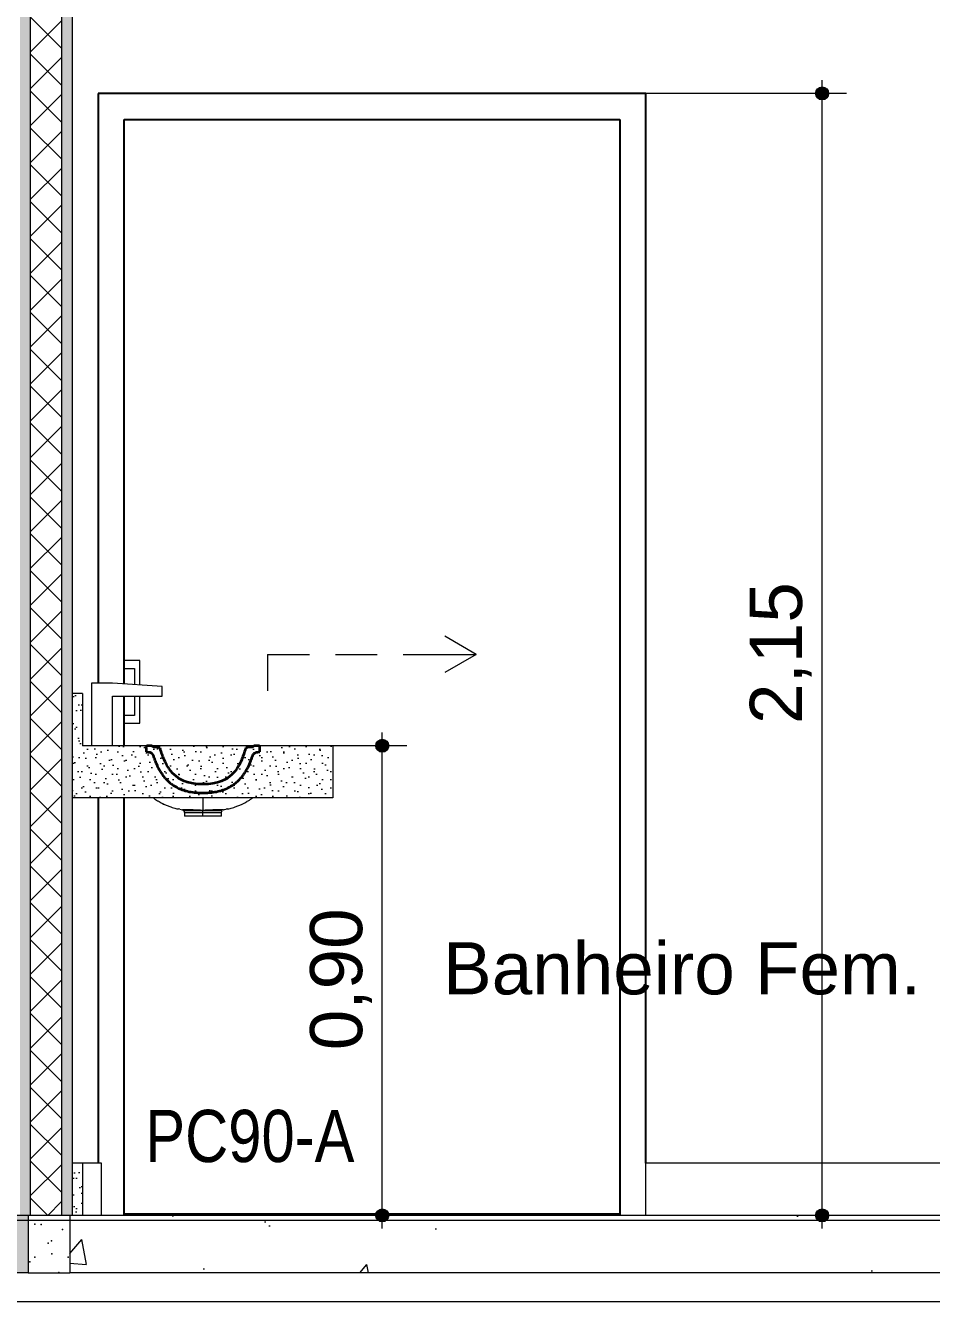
# Model space of a CAD drawing. Header units: metres. Extents: x -77 to 97, y 0 to 6.
# Drawn here: x -50.601 to -48.864, y -0.165 to 2.28 of the extents above; entities that cross this region are included whole.
import ezdxf

# ---------------------------------------------------------------- set-up
doc = ezdxf.new("R2010")
doc.units = ezdxf.units.M
doc.header["$MEASUREMENT"] = 0
for name, color, linetype, lineweight in [('0_Caneta_No__1', 7, 'Continuous', 35), ('COBERTURA-LINHAS.EXEC_Caneta_No__241', 7, 'Continuous', 13), ('LAJES.EST_Caneta_No__241', 7, 'Continuous', 13), ('LAJES.EST_Caneta_No__4', 7, 'Continuous', 20), ('LAJES.EST_Caneta_No__7', 7, 'Continuous', 13), ('LOUCAS-METAIS.ARQ_Caneta_No__1', 7, 'Continuous', 35), ('LOUCAS-METAIS.ARQ_Caneta_No__96', 252, 'Continuous', 0), ('PAREDE CONSTRUIR_Caneta_No__241', 7, 'Continuous', 13), ('PAREDE CONSTRUIR_Caneta_No__83', 84, 'Continuous', 0), ('PISO - Rodapé_Caneta_No__11', 7, 'Continuous', 5), ('Portas Archicad_Caneta_No__3', 7, 'Continuous', 25), ('Portas Archicad_Caneta_No__98', 7, 'Continuous', 0)]:
    doc.layers.add(name, color=color, linetype=linetype, lineweight=lineweight)
for name, color, linetype in [('COBERTURA-LINHAS.EXEC', 7, 'Continuous'), ('COTAS CORTE', 7, 'Continuous'), ('PAREDE CONSTRUIR', 7, 'Continuous')]:
    doc.layers.add(name, color=color, linetype=linetype)
for name, color, linetype, lineweight, true_color in [('COTAS CORTE_Caneta_No__25', 7, 'Continuous', 13, 0x982312), ('LAJES.EST_Caneta_No__16', 7, 'Continuous', 0, 0xc9c9c9), ('LAJES.EST_Caneta_No__254', 7, 'Continuous', 0, 0xd1c9ad), ('LAJES.EST_Caneta_No__97', 7, 'Continuous', 5, 0x6b6b6b), ('LOUCAS-METAIS.ARQ_Caneta_No__97', 7, 'Continuous', 5, 0x6b6b6b), ('PISO - Rodapé_Caneta_No__97', 7, 'Continuous', 5, 0x6b6b6b), ('Portas Archicad_Caneta_No__97', 7, 'Continuous', 5, 0x6b6b6b)]:
    doc.layers.add(name, color=color, linetype=linetype, lineweight=lineweight, true_color=true_color)
doc.styles.add('ESTILO_GERADO_1', font='arial.ttf')
doc.styles.add('ESTILO_GERADO_2', font='ARIALN.TTF')
doc.dimstyles.new('ESTILO_GERADO__6', dxfattribs={"dimtxt": 0.1, "dimasz": 0.0475, "dimexe": 0.18, "dimexo": 1.849209, "dimgap": 0, "dimtad": 1, "dimzin": 0, "dimdsep": 46, "dimtxsty": 'ESTILO_GERADO_1', "dimblk": 'ARROWHEAD_11', "dimblk1": 'ARROWHEAD_11', "dimblk2": 'ARROWHEAD_11', "dimcen": 0.09, "dimclrd": 256, "dimclre": 256, "dimclrt": 256, "dimadec": 0, "dimazin": 0, "dimtfac": 1, "dimtdec": 4, "dimtmove": 0, "dimatfit": 3, "dimfxl": 0, "dimtolj": 1, "dimtzin": 0, "dimarcsym": 0})
doc.dimstyles.new('ESTILO_GERADO__7', dxfattribs={"dimtxt": 0.1, "dimasz": 0.0475, "dimexe": 0.18, "dimexo": 0.479633, "dimgap": 0, "dimtad": 1, "dimzin": 0, "dimdsep": 46, "dimtxsty": 'ESTILO_GERADO_1', "dimblk": 'ARROWHEAD_11', "dimblk1": 'ARROWHEAD_11', "dimblk2": 'ARROWHEAD_11', "dimcen": 0.09, "dimclrd": 256, "dimclre": 256, "dimclrt": 256, "dimadec": 0, "dimazin": 0, "dimtfac": 1, "dimtdec": 4, "dimtmove": 0, "dimatfit": 3, "dimfxl": 0, "dimtolj": 1, "dimtzin": 0, "dimarcsym": 0})
pattern_1 = [(45, (0, 0.5), (-0.159099, 0.159099), [0, -0.15, 0, -0.225]), (110, (0.5, 0.5), (0.21143084, 0.0769545), [0, -0.11, 0, -0.19])]
pattern_2 = [(50, (0, 0), (-0.546554, 0.0478173), [0.05715, -0.62865]), (355, (0, 0), (-0.1057303, 0.5731705), [0.04572, -0.5029218]), (100.4514, (0.04555, -0.004), (0.4408237, 0.5253533), [0.04857, -0.5342707]), (46.1842, (0, 0.1524), (-0.813237, 0.126127), [0.085725, -0.942975]), (96.6356, (0.0678, 0.1419), (0.712212, 0.742278), [0.072855, -0.801407]), (351.1842, (0, 0.1524), (0.712212, 0.742278), [0.06858, -0.754379]), (21, (0.0762, 0.1143), (-0.4548432, 0.3067956), [0.05715, -0.62865]), (326, (0.0762, 0.1143), (0.185406, 0.552564), [0.04572, -0.50292]), (71.4514, (0.1141, 0.08873), (0.6402493, 0.2457683), [0.04857, -0.53427]), (37.5, (0, 0), (0.0092658, 0.2536651), [0, -0.496824, 0, -0.51054, 0, -0.504825]), (7.5, (0, 0), (0.200459, 0.3005417), [0, -0.291084, 0, -0.485394, 0, -0.192405]), (327.5, (-0.16993, 0), (-0.4067718, 0.01718623), [0, -0.1905, 0, -0.59436, 0, -0.78867]), (317.5, (-0.24613, 0), (0.4443875, 0.0762795), [0, -0.24765, 0, -0.394716, 0, -0.56007])]
pattern_3 = [(45, (0, 0.05), (-0.015909903, 0.015909903), [0, -0.015, 0, -0.0225]), (110, (0.05, 0.05), (0.021143084, 0.007695453), [0, -0.011, 0, -0.019])]

# ---------------------------------------------------------------- blocks, each defined once
blk = doc.blocks.new('*D23')
at = {"layer": 'COTAS CORTE_Caneta_No__25', "linetype": 'Continuous', "lineweight": 13, "true_color": 0x982312}
for points in [[(-51.3896, 3.7), (-51.3887, 3.6952), (-51.386, 3.6912), (-51.3819, 3.6885), (-51.3771, 3.6875), (-51.3724, 3.6885), (-51.3683, 3.6912), (-51.3656, 3.6952), (-51.3646, 3.7), (-51.3656, 3.7048), (-51.3683, 3.7088), (-51.3724, 3.7115), (-51.3771, 3.7125), (-51.3819, 3.7115), (-51.386, 3.7088), (-51.3887, 3.7048)], [(-51.3896, 0), (-51.3887, -0.0048), (-51.386, -0.0088), (-51.3819, -0.0115), (-51.3771, -0.0125), (-51.3724, -0.0115), (-51.3683, -0.0088), (-51.3656, -0.0048), (-51.3646, 0), (-51.3656, 0.0048), (-51.3683, 0.0088), (-51.3724, 0.0115), (-51.3771, 0.0125), (-51.3819, 0.0115), (-51.386, 0.0088), (-51.3887, 0.0048)]]:
    blk.add_hatch(color=24, dxfattribs=at).paths.add_polyline_path(points)
at = {"layer": 'COTAS CORTE_Caneta_No__25', "color": 24, "linetype": 'Continuous', "lineweight": 13, "true_color": 0x982312}
for p, q in [((-51.3896, 3.7), (-51.424, 3.7)), ((-49.5279, 3.7), (-51.3646, 3.7)), ((-51.3771, 0.0125), (-51.3771, 3.6875)), ((-51.3896, 0), (-53.2264, 0)), ((-51.3303, 0), (-51.3646, 0)), ((-51.3771, -0.025), (-51.3771, -0.0125))]:
    blk.add_line(p, q, dxfattribs=at)
for centre in [(-51.3771, 3.7), (-51.3771, 0)]:
    blk.add_circle(centre, 0.0125, dxfattribs=at)
at = {"layer": 'COTAS CORTE_Caneta_No__25', "color": 24, "lineweight": 13, "true_color": 0x982312, "insert": (-51.3971, 1.7165), "char_height": 0.1, "attachment_point": 7, "rotation": 90, "style": 'ESTILO_GERADO_1'}
blk.add_mtext('\\A1;{\\pql;\\fArial|b0|i0|c0|p0;\\W1.000000;3,70}', dxfattribs=at)
blk = doc.blocks.new('ARROWHEAD_11')
at = {"color": 0, "linetype": 'Continuous', "lineweight": 0}
blk.add_line((0, 0), (-1, 0), dxfattribs=at)
at = {"color": 0, "linetype": 'Continuous', "lineweight": 0, "const_width": 0.25, "flags": 128}
blk.add_lwpolyline([(-0.125, 0, 1), (0.125, 0, 1)], format="xyb", close=True, dxfattribs=at)
blk = doc.blocks.new('*D32')
at = {"layer": 'COTAS CORTE_Caneta_No__25', "linetype": 'Continuous', "lineweight": 13, "true_color": 0x982312}
for points in [[(-49.0863, 2.15), (-49.0854, 2.1452), (-49.0827, 2.1412), (-49.0786, 2.1385), (-49.0738, 2.1375), (-49.069, 2.1385), (-49.065, 2.1412), (-49.0623, 2.1452), (-49.0613, 2.15), (-49.0623, 2.1548), (-49.065, 2.1588), (-49.069, 2.1615), (-49.0738, 2.1625), (-49.0786, 2.1615), (-49.0827, 2.1588), (-49.0854, 2.1548)], [(-49.0863, 0), (-49.0854, -0.0048), (-49.0827, -0.0088), (-49.0786, -0.0115), (-49.0738, -0.0125), (-49.069, -0.0115), (-49.065, -0.0088), (-49.0623, -0.0048), (-49.0613, 0), (-49.0623, 0.0048), (-49.065, 0.0088), (-49.069, 0.0115), (-49.0738, 0.0125), (-49.0786, 0.0115), (-49.0827, 0.0088), (-49.0854, 0.0048)]]:
    blk.add_hatch(color=24, dxfattribs=at).paths.add_polyline_path(points)
at = {"layer": 'COTAS CORTE_Caneta_No__25', "color": 24, "linetype": 'Continuous', "lineweight": 13, "true_color": 0x982312}
for p, q in [((-49.0738, 2.1625), (-49.0738, 2.175)), ((-49.0863, 2.15), (-49.5535, 2.15)), ((-49.0738, 0.0125), (-49.0738, 2.1375)), ((-49.0269, 2.15), (-49.0613, 2.15)), ((-49.0863, 0), (-49.5535, 0)), ((-49.0269, 0), (-49.0613, 0)), ((-49.0738, -0.025), (-49.0738, -0.0125))]:
    blk.add_line(p, q, dxfattribs=at)
for centre in [(-49.0738, 2.15), (-49.0738, 0)]:
    blk.add_circle(centre, 0.0125, dxfattribs=at)
at = {"layer": 'COTAS CORTE_Caneta_No__25', "color": 24, "lineweight": 13, "true_color": 0x982312, "insert": (-49.0938, 0.9415), "char_height": 0.1, "attachment_point": 7, "rotation": 90, "style": 'ESTILO_GERADO_1'}
blk.add_mtext('\\A1;{\\pql;\\fArial|b0|i0|c0|p0;\\W1.000000;2,15}', dxfattribs=at)
blk = doc.blocks.new('*D33')
at = {"layer": 'COTAS CORTE_Caneta_No__25', "linetype": 'Continuous', "lineweight": 13, "true_color": 0x982312}
for points in [[(-49.9294, 0.9), (-49.9284, 0.8952), (-49.9257, 0.8912), (-49.9217, 0.8885), (-49.9169, 0.8875), (-49.9121, 0.8885), (-49.908, 0.8912), (-49.9053, 0.8952), (-49.9044, 0.9), (-49.9053, 0.9048), (-49.908, 0.9088), (-49.9121, 0.9115), (-49.9169, 0.9125), (-49.9217, 0.9115), (-49.9257, 0.9088), (-49.9284, 0.9048)], [(-49.9294, 0), (-49.9284, -0.0048), (-49.9257, -0.0088), (-49.9217, -0.0115), (-49.9169, -0.0125), (-49.9121, -0.0115), (-49.908, -0.0088), (-49.9053, -0.0048), (-49.9044, 0), (-49.9053, 0.0048), (-49.908, 0.0088), (-49.9121, 0.0115), (-49.9169, 0.0125), (-49.9217, 0.0115), (-49.9257, 0.0088), (-49.9284, 0.0048)]]:
    blk.add_hatch(color=24, dxfattribs=at).paths.add_polyline_path(points)
at = {"layer": 'COTAS CORTE_Caneta_No__25', "color": 24, "linetype": 'Continuous', "lineweight": 13, "true_color": 0x982312}
for p, q in [((-49.9169, 0.9125), (-49.9169, 0.925)), ((-49.9294, 0.9), (-50.3965, 0.9)), ((-49.9169, 0.0125), (-49.9169, 0.8875)), ((-49.87, 0.9), (-49.9044, 0.9)), ((-49.9294, 0), (-50.3965, 0)), ((-49.87, 0), (-49.9044, 0)), ((-49.9169, -0.025), (-49.9169, -0.0125))]:
    blk.add_line(p, q, dxfattribs=at)
for centre in [(-49.9169, 0.9), (-49.9169, 0)]:
    blk.add_circle(centre, 0.0125, dxfattribs=at)
at = {"layer": 'COTAS CORTE_Caneta_No__25', "color": 24, "lineweight": 13, "true_color": 0x982312, "insert": (-49.9369, 0.3165), "char_height": 0.1, "attachment_point": 7, "rotation": 90, "style": 'ESTILO_GERADO_1'}
blk.add_mtext('\\A1;{\\pql;\\fArial|b0|i0|c0|p0;\\W1.000000;0,90}', dxfattribs=at)
blk = doc.blocks.new('Rótulo_3_1', base_point=(-50.3763, 0.2205))
at = {"layer": 'COBERTURA-LINHAS.EXEC_Caneta_No__241', "color": 7, "lineweight": 13, "insert": (-50.3713, 0.2022), "char_height": 0.1, "attachment_point": 1, "style": 'ESTILO_GERADO_2'}
blk.add_mtext('\\A1;{\\pql;\\pt0,241;\\fArial Narrow|b0|i0|c0|p0;\\W1.000000;PC90-A\\fArial Narrow|b0|i0|c0|p0;\\W1.000000;\\A1{\\H.66x;\\S^  ;}\\fArial Narrow|b0|i0|c0|p0;\\W1.000000;\\fArial Narrow|b0|i0|c0|p0;\\W1.000000;\\A1{\\H.66x;\\S^  ;}\\fArial Narrow|b0|i0|c0|p0;\\W1.000000;\\fArial Narrow|b0|i0|c0|p0;\\W1.000000;\\fArial Narrow|b0|i0|c0|p0;\\W1.000000;\\fArial Narrow|b0|i0|c0|p0;\\W1.000000;\\fArial Narrow|b0|i0|c0|p0;\\W1.000000;\\fArial Narrow|b0|i0|c0|p0;\\W1.000000;\\fArial Narrow|b0|i0|c0|p0;\\W1.000000;\\A1{\\H.66x;\\S^  ;}\\fArial Narrow|b0|i0|c0|p0;\\W1.000000;\\fArial Narrow|b0|i0|c0|p0;\\W1.000000;\\A1{\\H.66x;\\S^  ;}\\fArial Narrow|b0|i0|c0|p0;\\W1.000000;\\fArial Narrow|b0|i0|c0|p0;\\W1.000000;\\fArial Narrow|b0|i0|c0|p0;\\W1.000000;\\fArial Narrow|b0|i0|c0|p0;\\W1.000000;\\fArial Narrow|b0|i0|c0|p0;\\W1.000000;\\fArial Narrow|b0|i0|c0|p0;\\W1.000000;\\fArial Narrow|b0|i0|c0|p0;\\W1.000000;\\A1{\\H.66x;\\S^  ;}\\fArial Narrow|b0|i0|c0|p0;\\W1.000000;\\fArial Narrow|b0|i0|c0|p0;\\W1.000000;\\A1{\\H.66x;\\S^  ;}\\fArial Narrow|b0|i0|c0|p0;\\W1.000000;\\fArial Narrow|b0|i0|c0|p0;\\W1.000000;\\fArial Narrow|b0|i0|c0|p0;\\W1.000000;\\fArial Narrow|b0|i0|c0|p0;\\W1.000000;\\fArial Narrow|b0|i0|c0|p0;\\W1.000000;\\fArial Narrow|b0|i0|c0|p0;\\W1.000000;\\fArial Narrow|b0|i0|c0|p0;\\W1.000000;\\A1{\\H.66x;\\S^  ;}\\fArial Narrow|b0|i0|c0|p0;\\W1.000000;\\fArial Narrow|b0|i0|c0|p0;\\W1.000000;\\A1{\\H.66x;\\S^  ;}\\fArial Narrow|b0|i0|c0|p0;\\W1.000000;\\fArial Narrow|b0|i0|c0|p0;\\W1.000000;\\fArial Narrow|b0|i0|c0|p0;\\W1.000000;\\fArial Narrow|b0|i0|c0|p0;\\W1.000000;\\fArial Narrow|b0|i0|c0|p0;\\W1.000000;\\fArial Narrow|b0|i0|c0|p0;\\W1.000000;\\fArial Narrow|b0|i0|c0|p0;\\W1.000000;\\A1{\\H.66x;\\S^  ;}\\fArial Narrow|b0|i0|c0|p0;\\W1.000000;\\fArial Narrow|b0|i0|c0|p0;\\W1.000000;\\A1{\\H.66x;\\S^  ;}\\fArial Narrow|b0|i0|c0|p0;\\W1.000000;\\fArial Narrow|b0|i0|c0|p0;\\W1.000000;\\fArial Narrow|b0|i0|c0|p0;\\W1.000000;\\fArial Narrow|b0|i0|c0|p0;\\W1.000000;\\fArial Narrow|b0|i0|c0|p0;\\W1.000000;\\fArial Narrow|b0|i0|c0|p0;\\W1.000000;\\fArial Narrow|b0|i0|c0|p0;\\W1.000000;\\A1{\\H.66x;\\S^  ;}\\fArial Narrow|b0|i0|c0|p0;\\W1.000000;}', dxfattribs=at)

msp = doc.modelspace()

# ---------------------------------------------------------------- hatches: boundary and pattern name
at = {"layer": 'LAJES.EST_Caneta_No__254', "linetype": 'Continuous', "lineweight": 0, "true_color": 0xd1c9ad}
h = msp.add_hatch(dxfattribs=at)
h.set_pattern_fill('Haie_OD_0001', color=9, style=0, pattern_type=2)
h.set_pattern_definition(pattern_1)
h.paths.add_polyline_path([(-66.514, 0), (-66.514, -0.01), (-50.5957, -0.01), (-50.5957, 0)])
h = msp.add_hatch(dxfattribs=at)
h.set_pattern_fill('Haie_OD_0001', color=9, style=0, pattern_type=2)
h.set_pattern_definition(pattern_1)
h.paths.add_polyline_path([(-50.5157, 0), (-50.5157, -0.01), (-44.014, -0.01), (-44.014, 0)])
at = {"layer": 'LAJES.EST_Caneta_No__97', "linetype": 'Continuous', "lineweight": 5, "true_color": 0x6b6b6b}
h = msp.add_hatch(dxfattribs=at)
h.set_pattern_fill('AR_CONC_0001', color=251, style=0, pattern_type=2)
h.set_pattern_definition(pattern_2)
h.paths.add_polyline_path([(-66.514, -0.11), (-50.5957, -0.11), (-50.5957, -0.01), (-66.514, -0.01)])
h = msp.add_hatch(dxfattribs=at)
h.set_pattern_fill('AR_CONC_0001', color=251, style=0, pattern_type=2)
h.set_pattern_definition(pattern_2)
h.paths.add_polyline_path([(-50.5157, -0.11), (-44.014, -0.11), (-44.014, -0.01), (-50.5157, -0.01)])
at = {"layer": 'LOUCAS-METAIS.ARQ_Caneta_No__97', "linetype": 'Continuous', "lineweight": 5, "true_color": 0x6b6b6b}
h = msp.add_hatch(dxfattribs=at)
h.set_pattern_fill('cut_stone_0001', color=251, style=0, pattern_type=2)
h.set_pattern_definition(pattern_3)
h.paths.add_polyline_path([(-50.5117, 1), (-50.5117, 0.8), (-50.0117, 0.8), (-50.0117, 0.9), (-50.4917, 0.9), (-50.4917, 1)])
at = {"layer": 'PAREDE CONSTRUIR', "linetype": 'Continuous', "lineweight": 0, "true_color": 0xffffff}
for points in [[(-50.6117, 0), (-50.5917, 0), (-50.5917, 3.15), (-50.6117, 3.15)], [(-50.5317, 0), (-50.5117, 0), (-50.5117, 3.15), (-50.5317, 3.15)]]:
    msp.add_hatch(color=7, dxfattribs=at).paths.add_polyline_path(points)
at = {"layer": 'PAREDE CONSTRUIR_Caneta_No__83', "linetype": 'Continuous', "lineweight": 0}
h = msp.add_hatch(dxfattribs=at)
h.set_pattern_fill('Placomur_0001', color=84, style=0, pattern_type=2)
h.set_pattern_definition([(45, (0, 0), (-0.03535534, 0.03535534), []), (135, (0, 0), (0.03535534, 0.03535534), [])])
h.paths.add_polyline_path([(-50.5917, 3.15), (-50.5917, 0), (-50.5317, 0), (-50.5317, 3.15)])
at = {"layer": 'PISO - Rodapé_Caneta_No__97', "linetype": 'Continuous', "lineweight": 5, "true_color": 0x6b6b6b}
h = msp.add_hatch(dxfattribs=at)
h.set_pattern_fill('cut_stone_0001', color=251, style=0, pattern_type=2)
h.set_pattern_definition(pattern_3)
h.paths.add_polyline_path([(-50.5117, 0.1), (-50.5117, 0), (-50.4917, 0), (-50.4917, 0.1)])

# ---------------------------------------------------------------- linework, layer by layer
at = {"layer": 'LAJES.EST_Caneta_No__16', "color": 9, "linetype": 'Continuous', "lineweight": 0, "true_color": 0xc9c9c9}
msp.add_line((-53.814, -0.165), (-45.6136, -0.165), dxfattribs=at)
at = {"layer": 'LAJES.EST_Caneta_No__241', "color": 7, "linetype": 'Continuous', "lineweight": 13}
for p, q in [((-50.5157, -0.01), (-50.5957, -0.01)), ((-50.5957, -0.11), (-50.5157, -0.11))]:
    msp.add_line(p, q, dxfattribs=at)
at = {"layer": 'LAJES.EST_Caneta_No__4', "color": 7, "linetype": 'Continuous', "lineweight": 20}
for p, q in [((-50.5957, -0.01), (-50.5957, -0.11)), ((-50.5157, -0.01), (-50.5157, -0.11)), ((-50.5957, -0.11), (-66.514, -0.11)), ((-44.014, -0.11), (-50.5157, -0.11))]:
    msp.add_line(p, q, dxfattribs=at)
at = {"layer": 'LAJES.EST_Caneta_No__7', "color": 7, "linetype": 'Continuous', "lineweight": 13}
for p, q in [((-50.5957, 0), (-50.5957, -0.01)), ((-50.5157, 0), (-50.5157, -0.01)), ((-47.4324, 0), (-50.4917, 0)), ((-50.5957, -0.01), (-66.514, -0.01)), ((-44.014, -0.01), (-50.5157, -0.01))]:
    msp.add_line(p, q, dxfattribs=at)
at = {"layer": 'LAJES.EST_Caneta_No__7', "color": 7, "linetype": 'Continuous', "lineweight": 13, "flags": 128}
for points in [[(-50.5957, 0), (-50.6117, 0), (-50.6317, 0)], [(-50.4917, 0), (-50.5117, 0), (-50.5157, 0)]]:
    msp.add_lwpolyline(points, dxfattribs=at)
at = {"layer": 'LAJES.EST_Caneta_No__97', "color": 251, "linetype": 'Continuous', "lineweight": 5, "true_color": 0x6b6b6b}
for p in [(-50.5829, -0.0167), (-50.5706, -0.0175), (-50.5511, -0.0485), (-50.5299, -0.0273), (-50.5576, -0.0532), (-50.5924, -0.0892), (-50.5829, -0.0803), (-50.5501, -0.0738), (-50.5192, -0.0803), (-50.5371, -0.1096)]:
    msp.add_point(p, dxfattribs=at)
at = {"layer": 'LOUCAS-METAIS.ARQ_Caneta_No__1', "color": 7, "linetype": 'Continuous', "lineweight": 35}
for p, q in [((-50.3613, 0.9), (-50.3662, 0.9)), ((-50.3574, 0.8987), (-50.3574, 0.8987)), ((-50.1553, 0.9), (-50.1602, 0.9)), ((-50.3332, 0.8689), (-50.3332, 0.8689)), ((-50.173, 0.8616), (-50.173, 0.8616))]:
    msp.add_line(p, q, dxfattribs=at)
at = {"layer": 'LOUCAS-METAIS.ARQ_Caneta_No__1', "color": 7, "linetype": 'Continuous', "lineweight": 35, "flags": 128}
for points in [[(-50.3694, 0.8985), (-50.3699, 0.8973), (-50.37, 0.897), (-50.37, 0.8963), (-50.3698, 0.8952), (-50.3697, 0.894), (-50.3697, 0.8911), (-50.3698, 0.89), (-50.3698, 0.8882)], [(-50.3698, 0.8882), (-50.3676, 0.8882), (-50.3654, 0.8879), (-50.3626, 0.8874), (-50.3602, 0.886), (-50.3586, 0.885)], [(-50.3681, 0.8996), (-50.3685, 0.8993), (-50.3694, 0.8985)], [(-50.3662, 0.9), (-50.3667, 0.8999), (-50.3681, 0.8996)], [(-50.3429, 0.8951), (-50.3438, 0.8956), (-50.3453, 0.8965), (-50.3467, 0.8967), (-50.3486, 0.897), (-50.3524, 0.897), (-50.3533, 0.8971), (-50.3541, 0.8972), (-50.3554, 0.8976), (-50.3557, 0.8978), (-50.3574, 0.8987), (-50.3574, 0.8987), (-50.3582, 0.8994), (-50.3591, 0.8997), (-50.3595, 0.8998), (-50.3612, 0.9), (-50.3613, 0.9)], [(-50.3586, 0.885), (-50.3568, 0.8822), (-50.3564, 0.8817), (-50.3564, 0.8816), (-50.3562, 0.8812), (-50.3555, 0.879), (-50.3554, 0.8787), (-50.3546, 0.8765), (-50.3545, 0.8762), (-50.3537, 0.874), (-50.3536, 0.8737), (-50.3527, 0.8715), (-50.3526, 0.8712), (-50.3508, 0.8666), (-50.3507, 0.8664), (-50.3487, 0.8621), (-50.3485, 0.8616), (-50.3485, 0.8616), (-50.3462, 0.8569), (-50.3459, 0.8565), (-50.3445, 0.8539), (-50.344, 0.8531), (-50.3427, 0.8509), (-50.342, 0.8497), (-50.3408, 0.8479), (-50.3398, 0.8464), (-50.3388, 0.845), (-50.3374, 0.843), (-50.3367, 0.8421), (-50.3348, 0.8397), (-50.3345, 0.8393), (-50.3328, 0.8375), (-50.3321, 0.8366), (-50.3319, 0.8364), (-50.3295, 0.834), (-50.3287, 0.8332), (-50.3269, 0.8314), (-50.3252, 0.8301), (-50.324, 0.829), (-50.3214, 0.8269), (-50.321, 0.8266), (-50.3198, 0.8258), (-50.3179, 0.8244), (-50.3171, 0.8239), (-50.3145, 0.8223), (-50.3123, 0.821), (-50.311, 0.8203), (-50.3081, 0.8188), (-50.3073, 0.8184), (-50.3068, 0.8182), (-50.3033, 0.8167), (-50.3004, 0.8157), (-50.2992, 0.8152), (-50.2972, 0.8145), (-50.2949, 0.8138), (-50.2929, 0.8133), (-50.2903, 0.8126), (-50.287, 0.8119), (-50.2855, 0.8116), (-50.2839, 0.8113), (-50.2804, 0.8108), (-50.2772, 0.8104), (-50.2751, 0.8102), (-50.2722, 0.81), (-50.2696, 0.8098), (-50.2678, 0.8097), (-50.2639, 0.8096), (-50.262, 0.8096), (-50.2608, 0.8096), (-50.2595, 0.8096), (-50.2576, 0.8096), (-50.2537, 0.8097), (-50.2519, 0.8098), (-50.2493, 0.81), (-50.2464, 0.8102), (-50.2443, 0.8104), (-50.2411, 0.8108), (-50.2377, 0.8113), (-50.2361, 0.8116), (-50.2345, 0.8119), (-50.2313, 0.8126), (-50.2286, 0.8133), (-50.2267, 0.8138), (-50.2243, 0.8145), (-50.2223, 0.8152), (-50.2211, 0.8156), (-50.2182, 0.8167), (-50.2147, 0.8182), (-50.2142, 0.8184), (-50.2134, 0.8188), (-50.2105, 0.8203), (-50.2093, 0.821), (-50.207, 0.8223), (-50.2044, 0.8239), (-50.2036, 0.8244), (-50.2017, 0.8258), (-50.2005, 0.8266), (-50.2001, 0.8269), (-50.1975, 0.829), (-50.1963, 0.83), (-50.1947, 0.8314), (-50.1915, 0.8345), (-50.1907, 0.8353), (-50.1887, 0.8375), (-50.1871, 0.8393), (-50.1866, 0.84), (-50.1837, 0.8435), (-50.1829, 0.8447), (-50.1817, 0.8464), (-50.1806, 0.848), (-50.1797, 0.8494), (-50.1785, 0.8514), (-50.1779, 0.8524), (-50.1765, 0.8548), (-50.1762, 0.8554), (-50.1747, 0.8582), (-50.1745, 0.8585), (-50.173, 0.8616), (-50.1728, 0.8621), (-50.1715, 0.8648), (-50.1715, 0.8649), (-50.1702, 0.868), (-50.1701, 0.8682), (-50.1689, 0.8712), (-50.1688, 0.8715), (-50.1679, 0.8737), (-50.1678, 0.874), (-50.167, 0.8762), (-50.1669, 0.8765), (-50.1662, 0.8787), (-50.166, 0.879), (-50.1653, 0.8812), (-50.1652, 0.8815), (-50.1651, 0.8817), (-50.1643, 0.8829), (-50.1638, 0.8837), (-50.1629, 0.885)], [(-50.1786, 0.8951), (-50.1792, 0.8937), (-50.1795, 0.8931), (-50.18, 0.8913), (-50.1804, 0.89), (-50.1805, 0.8899), (-50.1808, 0.889), (-50.1822, 0.8845), (-50.1825, 0.8837), (-50.1841, 0.8792), (-50.1843, 0.8786), (-50.1861, 0.874), (-50.1862, 0.8737), (-50.1883, 0.8689), (-50.1883, 0.8689), (-50.1886, 0.8683), (-50.1915, 0.8628), (-50.1918, 0.8622), (-50.195, 0.8569), (-50.196, 0.8556), (-50.1991, 0.8514), (-50.2027, 0.8476), (-50.2061, 0.8439), (-50.2135, 0.838), (-50.2145, 0.8373), (-50.2156, 0.8368), (-50.2249, 0.8321), (-50.2326, 0.8294), (-50.2327, 0.8293), (-50.233, 0.8293), (-50.242, 0.8275), (-50.2509, 0.8264), (-50.2522, 0.8263), (-50.2587, 0.8262), (-50.2595, 0.8262), (-50.2608, 0.8261), (-50.262, 0.8262), (-50.2628, 0.8262), (-50.2693, 0.8263), (-50.2706, 0.8264), (-50.2795, 0.8275), (-50.2886, 0.8293), (-50.2887, 0.8293), (-50.2889, 0.8294), (-50.2966, 0.8321), (-50.3059, 0.8368), (-50.307, 0.8373), (-50.308, 0.8381), (-50.3154, 0.8439), (-50.3188, 0.8475), (-50.3224, 0.8514), (-50.3254, 0.8555), (-50.3264, 0.8569), (-50.3297, 0.8622), (-50.33, 0.8627), (-50.3329, 0.8683), (-50.3332, 0.8689), (-50.3353, 0.8737), (-50.3354, 0.874), (-50.3372, 0.8786), (-50.3374, 0.8792), (-50.339, 0.8837), (-50.3393, 0.8844), (-50.3407, 0.8889), (-50.3418, 0.8922), (-50.342, 0.8931), (-50.3421, 0.8931), (-50.3429, 0.8951)], [(-50.1602, 0.9), (-50.1605, 0.9), (-50.1609, 0.8999), (-50.1618, 0.8998), (-50.1626, 0.8996), (-50.1631, 0.8994), (-50.164, 0.8987), (-50.1641, 0.8987), (-50.1645, 0.8984), (-50.1648, 0.8983), (-50.165, 0.8982), (-50.1651, 0.8981), (-50.1652, 0.8981), (-50.1658, 0.8978), (-50.1671, 0.8973), (-50.1674, 0.8972), (-50.1679, 0.8971), (-50.1692, 0.897), (-50.1728, 0.897), (-50.1737, 0.8969), (-50.1762, 0.8965), (-50.1771, 0.896), (-50.1786, 0.8951)], [(-50.1629, 0.885), (-50.1608, 0.8863), (-50.1589, 0.8874), (-50.1561, 0.8879), (-50.1539, 0.8882), (-50.1517, 0.8882)], [(-50.1535, 0.8996), (-50.1541, 0.8997), (-50.1548, 0.8999), (-50.1553, 0.9)], [(-50.1521, 0.8985), (-50.1525, 0.8989), (-50.1535, 0.8996)], [(-50.1517, 0.8882), (-50.1517, 0.89), (-50.1519, 0.8911), (-50.1519, 0.894), (-50.1516, 0.8956), (-50.1515, 0.8961), (-50.1515, 0.897), (-50.1515, 0.8971), (-50.1521, 0.8985)]]:
    msp.add_lwpolyline(points, dxfattribs=at)
at = {"layer": 'LOUCAS-METAIS.ARQ_Caneta_No__96', "color": 252, "linetype": 'Continuous', "lineweight": 0}
for p, q in [((-50.4341, 1.02), (-50.4741, 1.02)), ((-50.4741, 1.02), (-50.4741, 0.9)), ((-50.3391, 1.0134), (-50.4341, 1.02)), ((-50.3391, 0.995), (-50.3391, 1.0134)), ((-50.4917, 1), (-50.5117, 1)), ((-50.4917, 1), (-50.4917, 0.9)), ((-50.4341, 0.9), (-50.4341, 0.995)), ((-50.4341, 0.995), (-50.3391, 0.995)), ((-50.3662, 0.9), (-50.4917, 0.9)), ((-50.1602, 0.9), (-50.3613, 0.9)), ((-50.0117, 0.9), (-50.0117, 0.8)), ((-50.3555, 0.7999), (-50.3557, 0.8)), ((-50.3555, 0.7999), (-50.355, 0.7995)), ((-50.355, 0.7995), (-50.3536, 0.7985)), ((-50.3536, 0.7985), (-50.355, 0.7995)), ((-50.3535, 0.7984), (-50.3536, 0.7985)), ((-50.3534, 0.7983), (-50.3535, 0.7984)), ((-50.3534, 0.7983), (-50.3535, 0.7984)), ((-50.3534, 0.7983), (-50.3516, 0.7971)), ((-50.3516, 0.7971), (-50.3497, 0.7958)), ((-50.3497, 0.7958), (-50.3477, 0.7945)), ((-50.3477, 0.7945), (-50.3469, 0.7941)), ((-50.3469, 0.7941), (-50.3448, 0.7928)), ((-50.3448, 0.7928), (-50.3427, 0.7916)), ((-50.3427, 0.7916), (-50.3406, 0.7905)), ((-50.3406, 0.7905), (-50.3384, 0.7893)), ((-50.3384, 0.7893), (-50.3362, 0.7882)), ((-50.3378, 0.7891), (-50.3358, 0.788)), ((-50.3362, 0.7882), (-50.3345, 0.7874)), ((-50.3345, 0.7874), (-50.3328, 0.7867)), ((-50.3328, 0.7867), (-50.3312, 0.786)), ((-50.3312, 0.786), (-50.3295, 0.7853)), ((-50.3295, 0.7853), (-50.3277, 0.7846)), ((-50.3277, 0.7846), (-50.326, 0.7839)), ((-50.326, 0.7839), (-50.3242, 0.7833)), ((-50.3242, 0.7833), (-50.3224, 0.7826)), ((-50.3224, 0.7826), (-50.3198, 0.7818)), ((-50.2608, 0.8), (-50.2608, 0.7988)), ((-50.2608, 0.7988), (-50.2608, 0.7977)), ((-50.2608, 0.7977), (-50.2608, 0.7961)), ((-50.2608, 0.7961), (-50.2608, 0.7953)), ((-50.2608, 0.7953), (-50.2608, 0.7943)), ((-50.2608, 0.7943), (-50.2608, 0.7933)), ((-50.2608, 0.7933), (-50.2608, 0.7918)), ((-50.2608, 0.7918), (-50.2608, 0.7904)), ((-50.2608, 0.7904), (-50.2608, 0.7893)), ((-50.2608, 0.7893), (-50.2608, 0.7883)), ((-50.2608, 0.7883), (-50.2608, 0.7872)), ((-50.2608, 0.7872), (-50.2608, 0.7861)), ((-50.2608, 0.7861), (-50.2608, 0.7858)), ((-50.2608, 0.7858), (-50.2608, 0.7842)), ((-50.2608, 0.7842), (-50.2608, 0.7829)), ((-50.2608, 0.7829), (-50.2608, 0.7819)), ((-50.2017, 0.7818), (-50.1991, 0.7826)), ((-50.1991, 0.7826), (-50.1973, 0.7833)), ((-50.1973, 0.7833), (-50.1956, 0.7839)), ((-50.1956, 0.7839), (-50.1938, 0.7846)), ((-50.1938, 0.7846), (-50.192, 0.7853)), ((-50.192, 0.7853), (-50.1903, 0.786)), ((-50.1903, 0.786), (-50.1887, 0.7867)), ((-50.1887, 0.7867), (-50.187, 0.7874)), ((-50.187, 0.7874), (-50.1854, 0.7882)), ((-50.1854, 0.7882), (-50.1831, 0.7893)), ((-50.1831, 0.7893), (-50.1827, 0.7895)), ((-50.1827, 0.7895), (-50.1806, 0.7906)), ((-50.1806, 0.7906), (-50.1786, 0.7917)), ((-50.1786, 0.7917), (-50.1766, 0.7929)), ((-50.1749, 0.7939), (-50.1766, 0.7929)), ((-50.1746, 0.7941), (-50.1749, 0.7939)), ((-50.1746, 0.7941), (-50.1738, 0.7945)), ((-50.1738, 0.7945), (-50.1718, 0.7958)), ((-50.1718, 0.7958), (-50.1699, 0.7971)), ((-50.1699, 0.7971), (-50.1689, 0.7978)), ((-50.1689, 0.7978), (-50.1679, 0.7985)), ((-50.1659, 0.8), (-50.1679, 0.7985)), ((-50.1659, 0.8), (-50.1679, 0.7985)), ((-50.1679, 0.7985), (-50.166, 0.7999)), ((-50.166, 0.7999), (-50.1658, 0.8)), ((-50.3198, 0.7818), (-50.3173, 0.7811)), ((-50.3173, 0.7811), (-50.3148, 0.7804)), ((-50.3148, 0.7804), (-50.3127, 0.7798)), ((-50.3127, 0.7798), (-50.3106, 0.7793)), ((-50.3106, 0.7793), (-50.3098, 0.7792)), ((-50.3098, 0.7792), (-50.3074, 0.7787)), ((-50.305, 0.7782), (-50.3074, 0.7787)), ((-50.305, 0.7782), (-50.305, 0.7782)), ((-50.305, 0.7782), (-50.3049, 0.7782)), ((-50.3049, 0.7782), (-50.3025, 0.7778)), ((-50.3025, 0.7778), (-50.3, 0.7774)), ((-50.2999, 0.7774), (-50.3, 0.7774)), ((-50.2999, 0.7774), (-50.2998, 0.7774)), ((-50.2996, 0.7774), (-50.2999, 0.7774)), ((-50.2998, 0.7774), (-50.2997, 0.7774)), ((-50.2997, 0.7774), (-50.2995, 0.7773)), ((-50.2992, 0.7774), (-50.2996, 0.7774)), ((-50.2995, 0.7773), (-50.2994, 0.7772)), ((-50.2994, 0.7772), (-50.2993, 0.7771)), ((-50.2993, 0.7771), (-50.299, 0.7767)), ((-50.2991, 0.7771), (-50.2993, 0.7771)), ((-50.2985, 0.7774), (-50.2992, 0.7774)), ((-50.2985, 0.7771), (-50.2991, 0.7771)), ((-50.299, 0.7767), (-50.2986, 0.7762)), ((-50.2986, 0.7762), (-50.2983, 0.7758)), ((-50.2978, 0.7774), (-50.2985, 0.7774)), ((-50.2976, 0.777), (-50.2985, 0.7771)), ((-50.2983, 0.7758), (-50.2979, 0.7754)), ((-50.2979, 0.7754), (-50.2976, 0.7749)), ((-50.2968, 0.7773), (-50.2978, 0.7774)), ((-50.2963, 0.777), (-50.2976, 0.777)), ((-50.2958, 0.7749), (-50.2976, 0.7749)), ((-50.2976, 0.7749), (-50.2971, 0.7743)), ((-50.2971, 0.7743), (-50.2967, 0.7736)), ((-50.2957, 0.7773), (-50.2968, 0.7773)), ((-50.2967, 0.7736), (-50.2965, 0.7729)), ((-50.2965, 0.7729), (-50.2963, 0.7721)), ((-50.2946, 0.7769), (-50.2963, 0.777)), ((-50.2963, 0.7721), (-50.2963, 0.7713)), ((-50.2958, 0.7713), (-50.2963, 0.7713)), ((-50.2963, 0.7713), (-50.2963, 0.765)), ((-50.2958, 0.765), (-50.2963, 0.765)), ((-50.2905, 0.7749), (-50.2958, 0.7749)), ((-50.2945, 0.7713), (-50.2958, 0.7713)), ((-50.2945, 0.765), (-50.2958, 0.765)), ((-50.2945, 0.7773), (-50.2957, 0.7773)), ((-50.2927, 0.7769), (-50.2946, 0.7769)), ((-50.2931, 0.7772), (-50.2945, 0.7773)), ((-50.2924, 0.7713), (-50.2945, 0.7713)), ((-50.2924, 0.765), (-50.2945, 0.765)), ((-50.2916, 0.7772), (-50.2931, 0.7772)), ((-50.2904, 0.7768), (-50.2927, 0.7769)), ((-50.2895, 0.7713), (-50.2924, 0.7713)), ((-50.2895, 0.765), (-50.2924, 0.765)), ((-50.29, 0.7771), (-50.2916, 0.7772)), ((-50.2824, 0.7749), (-50.2905, 0.7749)), ((-50.2878, 0.7767), (-50.2904, 0.7768)), ((-50.2883, 0.7771), (-50.29, 0.7771)), ((-50.2859, 0.7713), (-50.2895, 0.7713)), ((-50.2859, 0.765), (-50.2895, 0.765)), ((-50.2862, 0.777), (-50.2883, 0.7771)), ((-50.285, 0.7766), (-50.2878, 0.7767)), ((-50.2841, 0.7769), (-50.2862, 0.777)), ((-50.2816, 0.7713), (-50.2859, 0.7713)), ((-50.2816, 0.765), (-50.2859, 0.765)), ((-50.282, 0.7765), (-50.285, 0.7766)), ((-50.2819, 0.7769), (-50.2841, 0.7769)), ((-50.2721, 0.7749), (-50.2824, 0.7749)), ((-50.2788, 0.7764), (-50.282, 0.7765)), ((-50.2795, 0.7768), (-50.2819, 0.7769)), ((-50.2769, 0.7713), (-50.2816, 0.7713)), ((-50.2769, 0.765), (-50.2816, 0.765)), ((-50.2771, 0.7767), (-50.2795, 0.7768)), ((-50.2754, 0.7763), (-50.2788, 0.7764)), ((-50.2756, 0.7767), (-50.2771, 0.7767)), ((-50.2717, 0.7713), (-50.2769, 0.7713)), ((-50.2717, 0.765), (-50.2769, 0.765)), ((-50.2735, 0.7766), (-50.2756, 0.7767)), ((-50.2718, 0.7762), (-50.2754, 0.7763)), ((-50.2716, 0.7766), (-50.2735, 0.7766)), ((-50.2608, 0.7749), (-50.2721, 0.7749)), ((-50.2682, 0.7762), (-50.2718, 0.7762)), ((-50.2663, 0.7713), (-50.2717, 0.7713)), ((-50.2663, 0.765), (-50.2717, 0.765)), ((-50.2653, 0.7764), (-50.2716, 0.7766)), ((-50.2645, 0.7761), (-50.2682, 0.7762)), ((-50.2608, 0.7713), (-50.2663, 0.7713)), ((-50.2608, 0.765), (-50.2663, 0.765)), ((-50.2653, 0.7764), (-50.2608, 0.7764)), ((-50.2608, 0.7761), (-50.2645, 0.7761)), ((-50.2608, 0.7819), (-50.2608, 0.781)), ((-50.2608, 0.781), (-50.2608, 0.7801)), ((-50.2608, 0.7801), (-50.2608, 0.7795)), ((-50.2608, 0.7795), (-50.2608, 0.7794)), ((-50.2608, 0.7794), (-50.2608, 0.779)), ((-50.2608, 0.779), (-50.2608, 0.7786)), ((-50.2608, 0.7786), (-50.2608, 0.7781)), ((-50.2608, 0.7781), (-50.2608, 0.7777)), ((-50.2608, 0.7777), (-50.2608, 0.7773)), ((-50.2608, 0.7773), (-50.2608, 0.777)), ((-50.2608, 0.777), (-50.2608, 0.7767)), ((-50.2608, 0.7767), (-50.2608, 0.7766)), ((-50.2608, 0.7766), (-50.2608, 0.7765)), ((-50.2608, 0.7764), (-50.2608, 0.7763)), ((-50.2608, 0.7764), (-50.2562, 0.7764)), ((-50.2608, 0.7763), (-50.2608, 0.7762)), ((-50.2608, 0.7762), (-50.2608, 0.7761)), ((-50.2608, 0.7759), (-50.2608, 0.7761)), ((-50.2558, 0.7761), (-50.2608, 0.7761)), ((-50.2608, 0.7756), (-50.2608, 0.7759)), ((-50.2608, 0.7754), (-50.2608, 0.7756)), ((-50.2608, 0.7752), (-50.2608, 0.7754)), ((-50.2608, 0.7749), (-50.2608, 0.7752)), ((-50.2608, 0.7743), (-50.2608, 0.7749)), ((-50.2494, 0.7749), (-50.2608, 0.7749)), ((-50.2608, 0.7736), (-50.2608, 0.7743)), ((-50.2608, 0.7729), (-50.2608, 0.7736)), ((-50.2608, 0.7721), (-50.2608, 0.7729)), ((-50.2608, 0.7713), (-50.2608, 0.7721)), ((-50.2608, 0.765), (-50.2608, 0.7713)), ((-50.2552, 0.7713), (-50.2608, 0.7713)), ((-50.2552, 0.765), (-50.2608, 0.765)), ((-50.2499, 0.7766), (-50.2562, 0.7764)), ((-50.2508, 0.7762), (-50.2558, 0.7761)), ((-50.2498, 0.7713), (-50.2552, 0.7713)), ((-50.2498, 0.765), (-50.2552, 0.765)), ((-50.2461, 0.7763), (-50.2508, 0.7762)), ((-50.2487, 0.7766), (-50.2499, 0.7766)), ((-50.2446, 0.7713), (-50.2498, 0.7713)), ((-50.2446, 0.765), (-50.2498, 0.765)), ((-50.2391, 0.7749), (-50.2494, 0.7749)), ((-50.245, 0.7767), (-50.2487, 0.7766)), ((-50.2416, 0.7765), (-50.2461, 0.7763)), ((-50.2418, 0.7768), (-50.245, 0.7767)), ((-50.2399, 0.7713), (-50.2446, 0.7713)), ((-50.2399, 0.765), (-50.2446, 0.765)), ((-50.2387, 0.7769), (-50.2418, 0.7768)), ((-50.2412, 0.7765), (-50.2416, 0.7765)), ((-50.2374, 0.7766), (-50.2412, 0.7765)), ((-50.2357, 0.7713), (-50.2399, 0.7713)), ((-50.2357, 0.765), (-50.2399, 0.765)), ((-50.231, 0.7749), (-50.2391, 0.7749)), ((-50.2358, 0.777), (-50.2387, 0.7769)), ((-50.2337, 0.7767), (-50.2374, 0.7766)), ((-50.2337, 0.7767), (-50.2374, 0.7766)), ((-50.2332, 0.7771), (-50.2358, 0.777)), ((-50.232, 0.7713), (-50.2357, 0.7713)), ((-50.232, 0.765), (-50.2357, 0.765)), ((-50.2303, 0.7768), (-50.2337, 0.7767)), ((-50.231, 0.7771), (-50.2332, 0.7771)), ((-50.2291, 0.7713), (-50.232, 0.7713)), ((-50.2291, 0.765), (-50.232, 0.765)), ((-50.229, 0.7772), (-50.231, 0.7771)), ((-50.2258, 0.7749), (-50.231, 0.7749)), ((-50.2275, 0.7769), (-50.2303, 0.7768)), ((-50.227, 0.7713), (-50.2291, 0.7713)), ((-50.227, 0.765), (-50.2291, 0.765)), ((-50.2272, 0.7772), (-50.229, 0.7772)), ((-50.2284, 0.7757), (-50.2279, 0.7764)), ((-50.224, 0.7749), (-50.2284, 0.7757)), ((-50.2284, 0.7757), (-50.2258, 0.7749)), ((-50.2222, 0.7771), (-50.2279, 0.7764)), ((-50.2252, 0.777), (-50.2275, 0.7769)), ((-50.2256, 0.7773), (-50.2272, 0.7772)), ((-50.2257, 0.7713), (-50.227, 0.7713)), ((-50.2257, 0.765), (-50.227, 0.765)), ((-50.224, 0.7749), (-50.2258, 0.7749)), ((-50.2253, 0.7713), (-50.2257, 0.7713)), ((-50.2253, 0.765), (-50.2257, 0.765)), ((-50.2247, 0.7773), (-50.2256, 0.7773)), ((-50.2253, 0.7713), (-50.2252, 0.7721)), ((-50.2253, 0.765), (-50.2253, 0.7713)), ((-50.2236, 0.777), (-50.2252, 0.777)), ((-50.2252, 0.7721), (-50.225, 0.7729)), ((-50.225, 0.7729), (-50.2248, 0.7736)), ((-50.2248, 0.7736), (-50.2244, 0.7743)), ((-50.2239, 0.7774), (-50.2247, 0.7773)), ((-50.2244, 0.7743), (-50.224, 0.7749)), ((-50.2232, 0.7774), (-50.2239, 0.7774)), ((-50.2225, 0.7771), (-50.2236, 0.777)), ((-50.2226, 0.7774), (-50.2232, 0.7774)), ((-50.2218, 0.7774), (-50.2226, 0.7774)), ((-50.2222, 0.7771), (-50.2225, 0.7771)), ((-50.2222, 0.7771), (-50.2221, 0.7772)), ((-50.2221, 0.7772), (-50.222, 0.7773)), ((-50.222, 0.7773), (-50.2218, 0.7774)), ((-50.2218, 0.7774), (-50.2217, 0.7774)), ((-50.2215, 0.7774), (-50.2218, 0.7774)), ((-50.2217, 0.7774), (-50.2215, 0.7774)), ((-50.2215, 0.7774), (-50.2191, 0.7778)), ((-50.2191, 0.7778), (-50.2166, 0.7782)), ((-50.2166, 0.7782), (-50.2165, 0.7782)), ((-50.2141, 0.7787), (-50.2165, 0.7782)), ((-50.2165, 0.7782), (-50.2165, 0.7782)), ((-50.2141, 0.7787), (-50.2117, 0.7792)), ((-50.2117, 0.7792), (-50.211, 0.7793)), ((-50.211, 0.7793), (-50.2088, 0.7798)), ((-50.2088, 0.7798), (-50.2067, 0.7804)), ((-50.2067, 0.7804), (-50.2042, 0.7811)), ((-50.2042, 0.7811), (-50.2017, 0.7818))]:
    msp.add_line(p, q, dxfattribs=at)
at = {"layer": 'LOUCAS-METAIS.ARQ_Caneta_No__96', "color": 252, "linetype": 'Continuous', "lineweight": 0, "flags": 128}
for points in [[(-50.0117, 0.9), (-50.0317, 0.9), (-50.1553, 0.9)], [(-50.0117, 0.8), (-50.0317, 0.8), (-50.4917, 0.8), (-50.5117, 0.8)]]:
    msp.add_lwpolyline(points, dxfattribs=at)
at = {"layer": 'PAREDE CONSTRUIR_Caneta_No__241', "color": 7, "linetype": 'Continuous', "lineweight": 13}
for p, q in [((-50.5917, 3.15), (-50.5917, 0)), ((-50.5317, 3.15), (-50.5317, 0)), ((-50.5117, 3.15), (-50.5117, 1)), ((-50.5117, 0.8), (-50.5117, 0.1)), ((-50.5117, 0.1), (-50.5117, 0))]:
    msp.add_line(p, q, dxfattribs=at)
at = {"layer": 'PAREDE CONSTRUIR_Caneta_No__241', "color": 7, "linetype": 'Continuous', "lineweight": 13, "flags": 128}
for points in [[(-50.5117, 1), (-50.5117, 0.9), (-50.5117, 0.8)], [(-50.5157, 0), (-50.5317, 0), (-50.5917, 0), (-50.5957, 0)]]:
    msp.add_lwpolyline(points, dxfattribs=at)
at = {"layer": 'PISO - Rodapé_Caneta_No__11', "color": 7, "linetype": 'Continuous', "lineweight": 5}
for p, q in [((-50.4917, 0.1), (-50.5117, 0.1)), ((-50.4917, 0.1), (-50.4917, 0)), ((-50.4553, 0.1), (-50.4917, 0.1)), ((-50.4553, 0), (-50.4553, 0.1)), ((-49.4117, 0), (-49.4117, 0.1)), ((-48.0011, 0.1), (-49.4117, 0.1))]:
    msp.add_line(p, q, dxfattribs=at)
at = {"layer": 'Portas Archicad_Caneta_No__3', "color": 7, "linetype": 'Continuous', "lineweight": 25}
for p, q in [((-50.4617, 2.15), (-50.4617, 1.02)), ((-49.4117, 2.15), (-50.4617, 2.15)), ((-49.4117, 0.1), (-49.4117, 2.15)), ((-50.4117, 1.0184), (-50.4117, 2.1)), ((-50.4117, 2.1), (-49.4617, 2.1)), ((-49.4617, 2.1), (-49.4617, 0)), ((-50.4117, 0.9), (-50.4117, 0.995)), ((-50.4617, 0.8), (-50.4617, 0.1)), ((-50.4117, 0), (-50.4117, 0.8)), ((-50.4117, 0.003), (-49.4617, 0.003))]:
    msp.add_line(p, q, dxfattribs=at)
at = {"layer": 'Portas Archicad_Caneta_No__97', "color": 251, "linetype": 'Continuous', "lineweight": 5, "true_color": 0x6b6b6b}
for p, q in [((-49.7367, 1.075), (-49.7973, 1.11)), ((-50.1367, 1.075), (-50.0567, 1.075)), ((-50.1367, 1.075), (-50.1367, 1.005)), ((-50.0067, 1.075), (-49.9267, 1.075)), ((-49.8767, 1.075), (-49.8167, 1.075)), ((-49.8167, 1.075), (-49.7367, 1.075)), ((-49.7367, 1.075), (-49.7973, 1.04))]:
    msp.add_line(p, q, dxfattribs=at)
at = {"layer": 'Portas Archicad_Caneta_No__98', "color": 7, "linetype": 'Continuous', "lineweight": 0}
for p, q in [((-50.3817, 1.063), (-50.4117, 1.063)), ((-50.3817, 1.0163), (-50.3817, 1.063)), ((-50.4117, 1.048), (-50.3917, 1.048)), ((-50.3917, 1.048), (-50.3917, 1.017)), ((-50.3917, 0.995), (-50.3917, 0.958)), ((-50.3817, 0.943), (-50.3817, 0.995)), ((-50.3917, 0.958), (-50.4117, 0.958)), ((-50.4117, 0.943), (-50.3817, 0.943))]:
    msp.add_line(p, q, dxfattribs=at)

# ---------------------------------------------------------------- block references
at = {"layer": 'COBERTURA-LINHAS.EXEC', "color": 7, "linetype": 'Continuous', "lineweight": 13}
msp.add_blockref('Rótulo_3_1', (-50.3763, 0.2205), dxfattribs=at)

# ---------------------------------------------------------------- texts
at = {"layer": '0_Caneta_No__1', "color": 7, "linetype": 'Continuous', "lineweight": 35, "insert": (-49.8004, 0.5235), "char_height": 0.1, "attachment_point": 1, "style": 'ESTILO_GERADO_1'}
msp.add_mtext('\\A1;{\\pql;\\fArial|b0|i0|c0|p0;\\W1.000000;Banheiro \\fArial|b0|i0|c0|p0;\\W1.000000;Fem.}', dxfattribs=at)

# ---------------------------------------------------------------- dimensions: what is measured, and where the dimension line sits
at = {"layer": 'COTAS CORTE', "color": 24, "linetype": 'Continuous', "lineweight": 13, "true_color": 0x982312}
for base, p1, p2, dimstyle, picture, middle in [((-51.3771, 3.7), (-50.5157, 0), (-51.3117, 3.7), 'ESTILO_GERADO__6', '*D23', (-51.4471, 1.846)), ((-49.0738, 2.15), (-49.4117, 0), (-49.4117, 2.15), 'ESTILO_GERADO__7', '*D32', (-49.1438, 1.071)), ((-49.9169, 0.9), (-50.5157, 0), (-50.0117, 0.9), 'ESTILO_GERADO__7', '*D33', (-49.9869, 0.446))]:
    dim = msp.add_linear_dim(base=base, p1=p1, p2=p2, angle=90, dimstyle=dimstyle, dxfattribs=at)
    dim.commit()
    dim.dimension.update_dxf_attribs({"geometry": picture, "text_midpoint": middle, "dimtype": 160, "text_rotation": 90})

doc.saveas('drawing.dxf')
